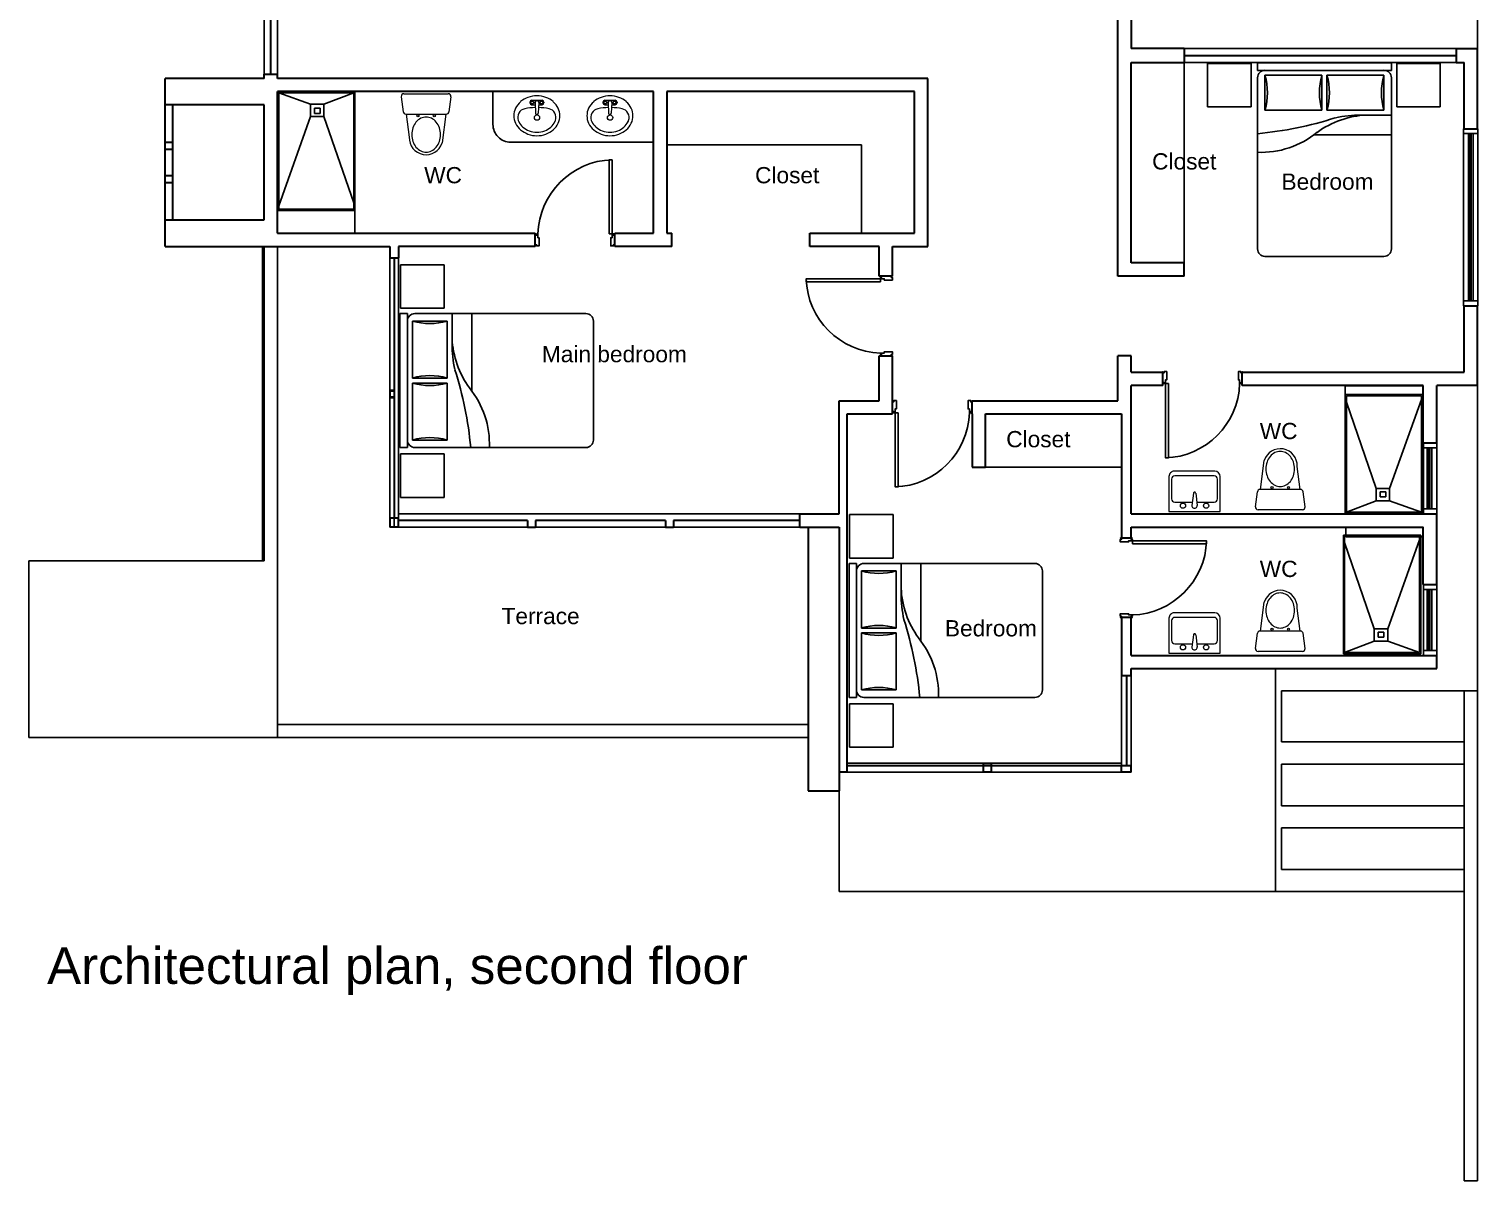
# Model space of a CAD drawing. Header units: metres. Extents: x 244.4 to 340.3, y -4.1 to 64.3.
# Drawn here: x 269.87 to 286.25, y 31.95 to 44.96 of the extents above; entities that cross this region are included whole.
import ezdxf

# ---------------------------------------------------------------- set-up
doc = ezdxf.new("R2010")
doc.units = ezdxf.units.M
for name, color, linetype, lineweight in [('200', 7, 'Continuous', 0), ('inne_gulv', 7, 'Continuous', 15), ('pza. sanitarias', 7, 'Continuous', 15), ('SectionCutEdges', 6, 'Continuous', 30)]:
    doc.layers.add(name, color=color, linetype=linetype, lineweight=lineweight)
doc.layers.add('Edges', color=7, linetype='Continuous')
doc.layers.add('lines', color=2, linetype='Continuous')
doc.styles.get("Standard").update_dxf_attribs({"font": 'arial.ttf'})

# ---------------------------------------------------------------- blocks, each defined once
blk = doc.blocks.new('bed1p')
at = {"layer": 'lines'}
for p, q in [((35620.207, 16324.102), (35620.207, 16324.595)), ((35620.207, 16324.595), (35620.699, 16324.595)), ((35620.699, 16324.595), (35620.699, 16324.102)), ((35620.771, 16324.6), (35622.284, 16324.6)), ((35620.771, 16324.516), (35620.771, 16324.6)), ((35622.284, 16324.516), (35622.284, 16324.6)), ((35622.344, 16324.102), (35622.344, 16324.595)), ((35622.344, 16324.595), (35622.836, 16324.595)), ((35622.836, 16324.595), (35622.836, 16324.102)), ((35620.771, 16324.516), (35622.284, 16324.516)), ((35620.771, 16322.498), (35620.771, 16324.432)), ((35620.855, 16324.46), (35620.855, 16324.067)), ((35621.499, 16324.46), (35620.855, 16324.46)), ((35621.499, 16324.067), (35621.499, 16324.46)), ((35622.2, 16324.46), (35621.555, 16324.46)), ((35621.555, 16324.46), (35621.555, 16324.067)), ((35622.2, 16324.067), (35622.2, 16324.46)), ((35622.284, 16324.432), (35622.284, 16322.498)), ((35620.699, 16324.102), (35620.207, 16324.102)), ((35622.836, 16324.102), (35622.344, 16324.102)), ((35620.855, 16324.067), (35621.499, 16324.067)), ((35621.555, 16324.067), (35622.2, 16324.067)), ((35621.941, 16324.011), (35622.284, 16324.011)), ((35621.415, 16323.787), (35622.284, 16323.787)), ((35622.2, 16322.414), (35620.855, 16322.414))]:
    blk.add_line(p, q, dxfattribs=at)
for centre, radius, start, end in [((35620.855, 16324.432), 0.0841, 90, 180), ((35620.182, 16324.263), 0.701, 343.7398, 16.2602), ((35622.172, 16324.263), 0.701, 163.7398, 196.2602), ((35620.883, 16324.263), 0.701, 343.7398, 16.2602), ((35622.873, 16324.263), 0.701, 163.7398, 196.2602), ((35622.2, 16324.432), 0.0841, 0, 90), ((35620.38, 16327.968), 4.186, 275.3572, 287.6665), ((35622.05, 16322.982), 1.03, 92.5398, 126.0403), ((35621.941, 16322.666), 1.345, 89.9814, 102.4667), ((35620.813, 16324.579), 0.99, 267.5673, 309.5461), ((35620.855, 16322.498), 0.0841, 180, 270), ((35622.2, 16322.498), 0.0841, 270, 0)]:
    blk.add_arc(centre, radius, start, end, dxfattribs=at)
blk = doc.blocks.new('*U111')
blk.add_lwpolyline([(34, 1124, -0.396717), (966, 192)], format="xyb")
for points in [[(72, 192), (34, 192), (34, 1122), (72, 1122)], [(34, 192), (17, 192), (17, 192), (17, 192), (17, 192), (17, 177), (0, 177), (0, 191), (0, 41), (0, 56), (17, 56), (17, 41), (34, 41), (34, 41), (50, 41), (50, 144), (34, 144)], [(1000, 177), (1000, 192), (1000, 192), (1000, 41), (1000, 56), (983, 56), (983, 41), (966, 41), (966, 41), (950, 41), (950, 144), (966, 144), (966, 192), (983, 192), (983, 177)]]:
    blk.add_lwpolyline(points, close=True)
blk.add_lwpolyline([(34, 192), (72, 192)])
blk = doc.blocks.new('A$C3CB96B6D')
at = {"layer": 'pza. sanitarias'}
for p, q in [((0.056, 0.23), (0.098, 0.557)), ((0.505, 0.23), (0.471, 0.49)), ((0, 0.034), (0.022, 0.204)), ((0.509, 0.23), (0.052, 0.23)), ((0.561, 0.034), (0.539, 0.204)), ((0.531, 0), (0.03, 0))]:
    blk.add_line(p, q, dxfattribs=at)
blk.add_lwpolyline([(0.281, 0.66, 0.116506), (0.221, 0.646, 0.104219), (0.166, 0.603, 0.090534), (0.131, 0.54, 0.082773), (0.118, 0.462, 0.082773), (0.131, 0.384, 0.090534), (0.166, 0.321, 0.104219), (0.221, 0.278, 0.116506), (0.281, 0.264, 0.116506), (0.34, 0.278, 0.104219), (0.395, 0.321, 0.090534), (0.43, 0.384, 0.082773), (0.443, 0.462, 0.082773), (0.43, 0.54, 0.090534), (0.395, 0.603, 0.104219), (0.34, 0.646, 0.116506)], format="xyb", close=True, dxfattribs=at)
for centre in [(0.188, 0.251), (0.373, 0.251)]:
    blk.add_circle(centre, 0.0119, dxfattribs=at)
for centre, radius, start, end in [((0.281, 0.499), 0.191, 357.3127, 162.4499), ((0.052, 0.2), 0.03, 90, 172.5686), ((0.509, 0.2), 0.03, 7.4314, 90), ((0.03, 0.03), 0.03, 172.5686, 270), ((0.531, 0.03), 0.03, 270, 7.4314)]:
    blk.add_arc(centre, radius, start, end, dxfattribs=at)
blk = doc.blocks.new('isjsutas')
at = {"color": 7}
for p, q in [((35580.696, 16336.152), (35580.696, 16335.756)), ((35581.275, 16336.152), (35580.696, 16336.152)), ((35580.963, 16336.044), (35580.764, 16336.044)), ((35580.973, 16335.944), (35580.956, 16336.082)), ((35580.998, 16335.944), (35581.015, 16336.082)), ((35581.209, 16336.044), (35581.009, 16336.044)), ((35581.275, 16335.756), (35581.275, 16336.152)), ((35580.727, 16336.007), (35580.727, 16335.784)), ((35581.246, 16335.784), (35581.246, 16336.007)), ((35580.764, 16335.747), (35581.209, 16335.747)), ((35580.757, 16335.695), (35581.214, 16335.695))]:
    blk.add_line(p, q, dxfattribs=at)
for centre in [(35580.855, 16336.085), (35581.117, 16336.085)]:
    blk.add_circle(centre, 0.0296, dxfattribs=at)
for centre, radius, start, end in [((35580.764, 16336.007), 0.0371, 90, 180), ((35580.986, 16336.085), 0.0296, 353.0422, 186.9578), ((35581.209, 16336.007), 0.0371, 0, 90), ((35580.986, 16335.944), 0.0125, 179.3528, 0.6472), ((35580.757, 16335.756), 0.061, 180, 270), ((35580.764, 16335.784), 0.0371, 180, 270), ((35581.209, 16335.784), 0.0371, 270, 0), ((35581.214, 16335.756), 0.061, 270, 0)]:
    blk.add_arc(centre, radius, start, end, dxfattribs=at)
blk = doc.blocks.new('lva987')
at = {"color": 7}
for p, q in [((35580.39, 16334.626), (35580.39, 16334.616)), ((35580.41, 16334.646), (35580.53, 16334.646)), ((35580.41, 16334.596), (35580.451, 16334.596)), ((35580.45, 16334.621), (35580.454, 16334.5)), ((35580.49, 16334.621), (35580.485, 16334.5)), ((35580.489, 16334.596), (35580.53, 16334.596)), ((35580.55, 16334.626), (35580.55, 16334.616)), ((35580.469, 16334.486), (35580.47, 16334.486))]:
    blk.add_line(p, q, dxfattribs=at)
for centre, radius in [((35580.417, 16334.621), 0.02), ((35580.417, 16334.621), 0.015), ((35580.522, 16334.621), 0.02), ((35580.522, 16334.621), 0.015), ((35580.471, 16334.45), 0.03)]:
    blk.add_circle(centre, radius, dxfattribs=at)
for centre, radius, start, end in [((35580.405, 16334.471), 0.196, 154.422, 180), ((35580.436, 16334.456), 0.23, 130.8724, 154.422), ((35580.457, 16334.433), 0.261, 109.7204, 130.8724), ((35580.454, 16333.984), 0.579, 90.2085, 102.1704), ((35580.47, 16334.396), 0.3, 90, 109.7204), ((35580.41, 16334.626), 0.02, 90, 180), ((35580.41, 16334.616), 0.02, 180, 270), ((35580.47, 16334.621), 0.02, 355.7673, 184.2327), ((35580.47, 16334.396), 0.3, 70.2796, 90), ((35580.485, 16333.984), 0.579, 77.8296, 89.7915), ((35580.53, 16334.626), 0.02, 0, 90), ((35580.53, 16334.616), 0.02, 270, 0), ((35580.483, 16334.433), 0.261, 49.1276, 70.2796), ((35580.503, 16334.456), 0.23, 25.578, 49.1276), ((35580.534, 16334.471), 0.196, 0, 25.578), ((35580.405, 16334.471), 0.196, 180, 205.578), ((35580.353, 16334.452), 0.1, 102.1704, 199.6119), ((35580.405, 16334.471), 0.156, 199.6119, 205.578), ((35580.436, 16334.486), 0.19, 205.578, 229.1276), ((35580.469, 16334.501), 0.015, 182.1164, 270), ((35580.47, 16334.501), 0.015, 270, 357.8836), ((35580.586, 16334.452), 0.1, 340.3881, 77.8296), ((35580.503, 16334.486), 0.19, 310.8724, 334.422), ((35580.534, 16334.471), 0.156, 334.422, 340.3881), ((35580.534, 16334.471), 0.196, 334.422, 0), ((35580.436, 16334.486), 0.23, 205.578, 229.1276), ((35580.457, 16334.509), 0.261, 229.1276, 250.2796), ((35580.457, 16334.509), 0.221, 229.1276, 250.2796), ((35580.47, 16334.545), 0.3, 250.2796, 270), ((35580.47, 16334.545), 0.26, 250.2796, 270), ((35580.47, 16334.545), 0.26, 270, 289.7204), ((35580.47, 16334.545), 0.3, 270, 289.7204), ((35580.483, 16334.509), 0.221, 289.7204, 310.8724), ((35580.483, 16334.509), 0.261, 289.7204, 310.8724), ((35580.503, 16334.486), 0.23, 310.8724, 334.422)]:
    blk.add_arc(centre, radius, start, end, dxfattribs=at)
blk = doc.blocks.new('gtyhk')
at = {"layer": 'Edges'}
for p, q in [((35654.354, 16364.978), (35654.354, 16365.853)), ((35654.354, 16365.853), (35655.695, 16365.853)), ((35655.695, 16365.853), (35655.695, 16364.978)), ((35655.681, 16365.839), (35654.368, 16365.839)), ((35654.368, 16365.839), (35654.368, 16364.992)), ((35654.494, 16365.503), (35654.368, 16365.839)), ((35654.635, 16365.503), (35655.611, 16365.839)), ((35655.681, 16364.992), (35655.681, 16365.839)), ((35654.368, 16364.992), (35654.494, 16365.352)), ((35654.635, 16365.503), (35654.494, 16365.503)), ((35654.494, 16365.503), (35654.494, 16365.352)), ((35654.494, 16365.352), (35654.635, 16365.352)), ((35654.598, 16365.458), (35654.54, 16365.458)), ((35654.54, 16365.458), (35654.54, 16365.394)), ((35654.54, 16365.394), (35654.598, 16365.394)), ((35654.598, 16365.394), (35654.598, 16365.458)), ((35654.635, 16365.352), (35654.635, 16365.503)), ((35654.635, 16365.352), (35655.642, 16364.992)), ((35655.695, 16364.978), (35654.354, 16364.978)), ((35654.368, 16364.992), (35655.681, 16364.992))]:
    blk.add_line(p, q, dxfattribs=at)
blk = doc.blocks.new('*U121')
for points in [[(0, 0), (50, 0), (50, 150), (0, 150), (0, 0)], [(1832, 0), (1782, 0), (1782, 150), (1832, 150), (1832, 0)]]:
    blk.add_lwpolyline(points)
for points in [[(50, 150), (1782, 150), (1782, 0), (50, 0)], [(50, 100), (50, 50), (1782, 50), (1782, 100)], [(50, 80), (50, 70), (1782, 70), (1782, 80)]]:
    blk.add_lwpolyline(points, close=True)
blk = doc.blocks.new('*U125')
for points in [[(0, 0), (50, 0), (50, 138), (0, 138), (0, 0)], [(733, 0), (683, 0), (683, 138), (733, 138), (733, 0)]]:
    blk.add_lwpolyline(points)
for points in [[(50, 138), (683, 138), (683, 0), (50, 0)], [(50, 100), (50, 50), (683, 50), (683, 100)], [(50, 80), (50, 70), (683, 70), (683, 80)]]:
    blk.add_lwpolyline(points, close=True)

msp = doc.modelspace()

# ---------------------------------------------------------------- linework, layer by layer
for p, q in [((272.526, 44.452), (272.526, 45.762)), ((272.676, 45.762), (272.676, 44.452)), ((282.926, 44.743), (285.999, 44.743)), ((282.926, 44.586), (286.089, 44.586)), ((272.506, 38.956), (272.506, 42.506)), ((272.526, 38.956), (272.526, 42.506)), ((272.676, 42.506), (272.676, 36.956)), ((273.946, 42.377), (273.946, 40.872)), ((274.043, 39.437), (274.043, 42.377)), ((273.946, 40.883), (273.993, 40.883)), ((273.946, 40.809), (273.993, 40.809)), ((273.946, 39.437), (273.946, 40.798)), ((274.043, 39.486), (278.58, 39.486)), ((273.993, 39.437), (273.995, 39.336)), ((274.043, 39.336), (275.503, 39.336)), ((275.593, 39.336), (277.063, 39.336)), ((277.153, 39.336), (278.58, 39.336)), ((269.866, 36.956), (269.866, 38.956)), ((272.526, 38.956), (269.866, 38.956)), ((283.957, 35.216), (283.957, 37.736)), ((282.216, 36.641), (282.216, 37.656)), ((282.326, 36.641), (282.326, 37.656)), ((284.026, 37.484), (286.239, 37.484)), ((284.026, 37.484), (284.026, 36.907)), ((286.089, 37.484), (286.089, 31.946)), ((286.239, 37.484), (286.239, 31.946)), ((272.676, 37.106), (278.676, 37.106)), ((278.676, 36.956), (269.866, 36.956)), ((284.026, 36.907), (286.089, 36.907)), ((279.116, 36.666), (280.656, 36.666)), ((279.116, 36.566), (280.656, 36.566)), ((280.746, 36.666), (282.216, 36.666)), ((280.746, 36.566), (282.216, 36.566)), ((284.026, 36.656), (284.026, 36.187)), ((284.026, 36.656), (286.089, 36.656)), ((279.026, 35.216), (279.026, 36.356)), ((284.026, 36.187), (286.089, 36.187)), ((284.026, 35.936), (284.026, 35.467)), ((284.026, 35.936), (286.089, 35.936)), ((284.026, 35.467), (286.089, 35.467)), ((286.089, 35.216), (279.026, 35.216)), ((286.089, 31.946), (286.239, 31.946))]:
    msp.add_line(p, q)
at = {"layer": 'Edges'}
for p, q in [((286.239, 44.743), (286.239, 49.793)), ((282.926, 42.322), (282.926, 44.586)), ((279.276, 43.656), (277.076, 43.656)), ((279.276, 42.656), (279.276, 43.656)), ((286.239, 40.936), (286.239, 37.484)), ((280.677, 40.014), (282.216, 40.014))]:
    msp.add_line(p, q, dxfattribs=at)
msp.add_lwpolyline([(276.926, 44.256), (275.111, 44.256), (275.111, 43.886, 0.414214), (275.311, 43.686), (276.926, 43.686)], format="xyb", close=True, dxfattribs=at)
for points in [[(272.676, 42.915), (273.551, 42.915), (273.551, 42.656), (272.676, 42.656)], [(284.746, 40.832), (285.621, 40.832), (285.621, 40.931), (284.746, 40.931)], [(284.751, 39.227), (285.626, 39.227), (285.626, 39.336), (284.751, 39.336)]]:
    msp.add_lwpolyline(points, close=True, dxfattribs=at)
at = {"layer": 'SectionCutEdges'}
for p, q in [((282.326, 50.886), (282.326, 44.743)), ((272.601, 44.452), (272.601, 47.117)), ((282.176, 42.172), (282.176, 46.543)), ((282.926, 44.743), (282.326, 44.743)), ((282.926, 44.743), (282.926, 44.586)), ((285.999, 44.743), (286.239, 44.743)), ((285.999, 44.743), (285.999, 44.586)), ((286.239, 43.836), (286.239, 44.743)), ((282.326, 42.322), (282.326, 44.586)), ((282.326, 44.586), (282.926, 44.586)), ((282.926, 44.664), (285.999, 44.664)), ((285.999, 44.586), (286.089, 44.586)), ((286.089, 43.836), (286.089, 44.586)), ((271.406, 42.506), (271.406, 44.406)), ((272.526, 44.406), (271.406, 44.406)), ((272.526, 44.406), (272.526, 44.452)), ((272.526, 44.452), (272.676, 44.452)), ((272.676, 44.406), (272.676, 44.452)), ((280.026, 44.406), (272.676, 44.406)), ((280.026, 42.506), (280.026, 44.406)), ((272.676, 42.656), (272.676, 44.256)), ((276.926, 44.256), (272.676, 44.256)), ((276.926, 42.656), (276.926, 44.256)), ((279.876, 44.256), (277.076, 44.256)), ((277.076, 44.256), (277.076, 42.656)), ((279.876, 42.656), (279.876, 44.256)), ((272.526, 44.106), (271.406, 44.106)), ((271.489, 44.106), (271.489, 42.806)), ((272.526, 42.806), (272.526, 44.106)), ((286.089, 43.836), (286.239, 43.836)), ((271.406, 43.687), (271.489, 43.687)), ((271.489, 43.604), (271.406, 43.604)), ((271.406, 43.308), (271.489, 43.308)), ((271.489, 43.225), (271.406, 43.225)), ((271.406, 42.806), (272.526, 42.806)), ((272.676, 42.656), (275.588, 42.656)), ((275.588, 42.506), (275.588, 42.656)), ((276.488, 42.506), (276.488, 42.656)), ((276.488, 42.656), (276.926, 42.656)), ((277.076, 42.656), (277.133, 42.656)), ((277.133, 42.506), (277.133, 42.656)), ((278.693, 42.506), (278.693, 42.656)), ((278.693, 42.656), (279.876, 42.656)), ((271.406, 42.506), (273.946, 42.506)), ((273.946, 42.506), (273.946, 42.377)), ((274.043, 42.506), (274.043, 42.377)), ((275.588, 42.506), (274.043, 42.506)), ((277.133, 42.506), (276.488, 42.506)), ((279.476, 42.506), (278.693, 42.506)), ((279.476, 42.172), (279.476, 42.506)), ((279.626, 42.506), (280.026, 42.506)), ((279.626, 42.172), (279.626, 42.506)), ((273.946, 42.377), (274.043, 42.377)), ((273.993, 42.377), (273.993, 39.437)), ((282.926, 42.322), (282.326, 42.322)), ((282.926, 42.172), (282.926, 42.322)), ((279.626, 42.172), (279.476, 42.172)), ((282.926, 42.172), (282.176, 42.172)), ((286.089, 41.086), (286.089, 41.836)), ((286.089, 41.836), (286.239, 41.836)), ((286.239, 40.936), (286.239, 41.836)), ((279.476, 40.764), (279.476, 41.272)), ((279.476, 41.272), (279.626, 41.272)), ((279.626, 40.764), (279.626, 41.272)), ((282.176, 40.764), (282.176, 41.272)), ((282.326, 41.272), (282.176, 41.272)), ((282.326, 41.086), (282.326, 41.272)), ((282.326, 41.086), (282.682, 41.086)), ((282.682, 40.936), (282.682, 41.086)), ((283.582, 40.936), (283.582, 41.086)), ((283.582, 41.086), (286.089, 41.086)), ((273.946, 40.872), (273.946, 40.798)), ((273.993, 40.872), (273.946, 40.872)), ((273.946, 40.798), (273.993, 40.798)), ((282.326, 39.486), (282.326, 40.936)), ((282.682, 40.936), (282.326, 40.936)), ((285.626, 40.936), (283.582, 40.936)), ((285.626, 40.286), (285.626, 40.936)), ((286.239, 40.936), (285.779, 40.936)), ((285.779, 40.286), (285.779, 40.936)), ((279.026, 40.764), (279.476, 40.764)), ((279.026, 39.486), (279.026, 40.764)), ((279.626, 40.614), (279.626, 40.764)), ((280.527, 40.614), (280.527, 40.764)), ((280.527, 40.764), (282.176, 40.764)), ((279.116, 40.614), (279.626, 40.614)), ((279.116, 36.566), (279.116, 40.614)), ((280.527, 40.614), (280.527, 40.014)), ((280.677, 40.614), (282.216, 40.614)), ((280.677, 40.014), (280.677, 40.614)), ((282.216, 40.614), (282.216, 39.212)), ((285.626, 40.286), (285.779, 40.286)), ((280.527, 40.014), (280.677, 40.014)), ((278.58, 39.336), (278.58, 39.486)), ((278.58, 39.486), (279.026, 39.486)), ((282.326, 39.486), (285.779, 39.486)), ((285.779, 38.686), (285.779, 39.486)), ((273.946, 39.437), (273.946, 39.336)), ((274.043, 39.437), (273.946, 39.437)), ((274.043, 39.336), (273.946, 39.336)), ((274.043, 39.336), (274.043, 39.437)), ((275.503, 39.411), (274.043, 39.411)), ((275.503, 39.411), (275.503, 39.336)), ((275.503, 39.336), (275.593, 39.336)), ((277.063, 39.411), (275.593, 39.411)), ((275.593, 39.411), (275.593, 39.336)), ((277.063, 39.411), (277.063, 39.336)), ((277.063, 39.336), (277.153, 39.336)), ((278.58, 39.411), (277.153, 39.411)), ((277.153, 39.411), (277.153, 39.336)), ((278.58, 39.336), (279.026, 39.336)), ((278.676, 39.336), (278.676, 36.356)), ((279.026, 39.336), (279.026, 36.356)), ((282.326, 39.336), (285.626, 39.336)), ((282.326, 39.212), (282.326, 39.336)), ((285.626, 38.686), (285.626, 39.336)), ((282.326, 39.212), (282.216, 39.212)), ((285.626, 38.686), (285.779, 38.686)), ((282.326, 38.312), (282.216, 38.312)), ((282.216, 38.312), (282.216, 37.656)), ((282.326, 37.886), (282.326, 38.312)), ((282.326, 37.886), (285.779, 37.886)), ((285.779, 37.736), (285.779, 37.886)), ((282.326, 37.736), (285.779, 37.736)), ((282.326, 37.656), (282.326, 37.736)), ((282.326, 37.656), (282.216, 37.656)), ((282.271, 37.656), (282.271, 36.641)), ((279.116, 36.566), (279.026, 36.566)), ((279.116, 36.641), (282.326, 36.641)), ((280.656, 36.566), (280.656, 36.666)), ((280.656, 36.666), (280.746, 36.666)), ((280.746, 36.566), (280.656, 36.566)), ((280.746, 36.566), (280.746, 36.666)), ((282.216, 36.566), (282.216, 36.641)), ((282.326, 36.566), (282.216, 36.566)), ((282.326, 36.566), (282.326, 36.641)), ((278.676, 36.356), (279.026, 36.356))]:
    msp.add_line(p, q, dxfattribs=at)

# ---------------------------------------------------------------- block references
for name, p, xscale, yscale, zscale, rotation in [('*U121', (286.246, 41.836), 0.001091676685585367, 0.001091676685585367, 0.001091676685585367, 90), ('*U111', (279.663, 42.172), -0.0009000000000045201, 0.0009000000000045201, 0.0009000000000045201, 90), ('*U111', (282.682, 41.129), -0.0009000000000045201, 0.0009000000000045201, 0.0009000000000045201, 180), ('*U111', (279.627, 40.801), -0.0009000000000045201, 0.0009000000000045201, 0.0009000000000045201, 180), ('*U125', (285.779, 39.486), 0.001091676685585367, 0.001091676685585367, 0.001091676685585367, 90), ('*U111', (282.166, 39.212), 0.0009000000000045201, 0.0009000000000045201, 0.0009000000000045201, 270), ('*U125', (285.779, 37.886), 0.001091676685585367, 0.001091676685585367, 0.001091676685585367, 90)]:
    msp.add_blockref(name, p, dxfattribs=dict(xscale=xscale, yscale=yscale, zscale=zscale, rotation=rotation))
at = {"xscale": -0.0009000000000045201, "yscale": 0.0009000000000045201, "zscale": 0.0009000000000045201}
msp.add_blockref('*U111', (276.488, 42.475), dxfattribs=at)
at = {"layer": '200', "linetype": 'Continuous'}
msp.add_blockref('bed1p', (-35337.017, -16280.019), dxfattribs=at)
at = {"layer": '200', "linetype": 'Continuous', "rotation": 90}
for p in [(16598.66, -35580.536), (16603.736, -35583.36)]:
    msp.add_blockref('bed1p', p, dxfattribs=at)
at = {"layer": 'inne_gulv', "linetype": 'Continuous'}
for name, p, rotation in [('gtyhk', (-16092.302, 35698.609), 270), ('gtyhk', (16650.599, -35614.863), 89.99999999999999), ('isjsutas', (35864.028, 16375.662), 180), ('gtyhk', (16650.577, -35616.449), 89.99999999999999), ('isjsutas', (35864.028, 16374.062), 180)]:
    msp.add_blockref(name, p, dxfattribs=dict(at, rotation=rotation))
for p in [(-35304.862, -16290.487), (-35304.036, -16290.487)]:
    msp.add_blockref('lva987', p, dxfattribs=at)
at = {"layer": 'pza. sanitarias', "extrusion": (0, 0, -1), "xscale": -1, "zscale": -1, "rotation": 180}
msp.add_blockref('A$C3CB96B6D', (-274.636, 44.233), dxfattribs=at)
at = {"layer": 'pza. sanitarias', "extrusion": (0, 0, -1), "xscale": -1, "zscale": -1}
for p in [(-283.73, 39.531), (-283.73, 37.931)]:
    msp.add_blockref('A$C3CB96B6D', p, dxfattribs=at)

# ---------------------------------------------------------------- texts
at = {"layer": 'Edges', "attachment_point": 1}
for s, insert, char_height, width in [('Closet', (278.074, 43.404), 0.1835, 1.56145), ('Closet', (282.562, 43.56), 0.1835, 1.56145), ('WC', (274.334, 43.404), 0.1835, 1.56145), ('Bedroom', (284.025, 43.331), 0.1835, 1.56145), ('Main bedroom', (275.664, 41.382), 0.18352, 1.56145), ('WC', (283.779, 40.513), 0.1835, 1.56145), ('Closet', (280.913, 40.421), 0.1835, 1.56145), ('WC', (283.779, 38.955), 0.1835, 1.56145), ('Terrace', (275.208, 38.422), 0.1835, 1.56145), ('Bedroom', (280.22, 38.284), 0.1835, 1.56145), ('Architectural plan, second floor', (270.071, 34.586), 0.41304, 8.77068)]:
    msp.add_mtext(s, dxfattribs=dict(at, insert=insert, char_height=char_height, width=width))

doc.saveas('drawing.dxf')
